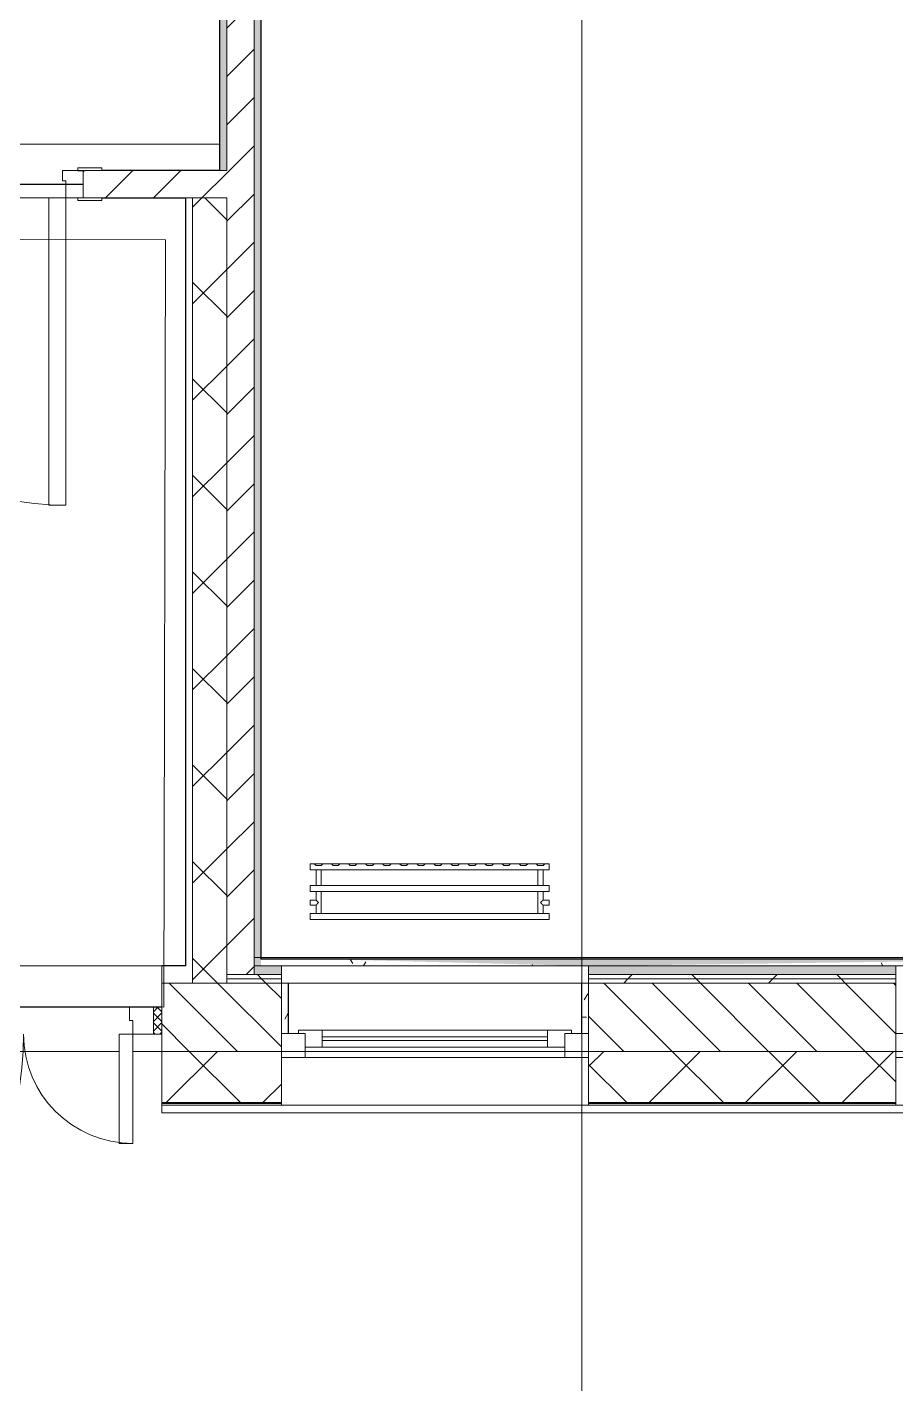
# Model space of a CAD drawing. Header units: millimetres. Extents: x -1113 to 415037, y -3642 to 354837.
# Drawn here: x 109150 to 111695, y -1210 to 2764 of the extents above; entities that cross this region are included whole.
import ezdxf

# ---------------------------------------------------------------- set-up
doc = ezdxf.new("R2010")
doc.units = ezdxf.units.MM
for name, color, linetype, lineweight in [('A-AREA-BNDY', 7, 'Continuous', 5), ('A-DOOR-2', 7, 'Continuous', 5), ('A-DOOR-FRAM-2', 7, 'Continuous', 5), ('A-FLOR', 7, 'Continuous', 9), ('A-GLAZ', 7, 'Continuous', 9), ('A-GLAZ-1', 7, 'Continuous', 5), ('A-WALL', 7, 'Continuous', 5), ('I-WALL', 7, 'Continuous', 5), ('Оси', 7, 'Continuous', 9)]:
    doc.layers.add(name, color=color, linetype=linetype, lineweight=lineweight)
for name, color, linetype, lineweight, true_color in [('A-DOOR-1', 7, 'Continuous', 5, 0xc0c0c0), ('A-DOOR-FRAM-1', 7, 'Continuous', 5, 0xc0c0c0), ('A-WALL-1', 9, 'Continuous', 5, 0x808080), ('A-WALL-FNSH-1', 9, 'Continuous', 5, 0x808080), ('M-EQPM-1', 7, 'Continuous', 9, 0xb2b2b2)]:
    doc.layers.add(name, color=color, linetype=linetype, lineweight=lineweight, true_color=true_color)
pattern_1 = [(45, (64.7, -136.06), (-70.71068, 70.71068), [])]
pattern_2 = [(45, (64.7, -136.06), (-141.42136, 141.42136), []), (135, (64.7, -136.06), (-141.42136, -141.42136), [])]
pattern_3 = [(0, (64.7, -136.06), (243.84, 60.96), [20.117, -162.763, 20.117, -162.763, -975.36]), (0, (64.7, -136.06), (243.84, 60.96), [-365.76, 20.117, -345.643, 20.117, -162.763, -426.72]), (0, (64.7, -136.06), (243.84, 60.96), [-914.4, 20.117, -101.803, 20.117, -284.683]), (120, (156.14, -105.58), (-174.71291, 180.691634), [20.117, -162.763, 20.117, -162.763, -975.36]), (120, (156.14, -105.58), (-174.71291, 180.691634), [-365.76, 20.117, -345.643, 20.117, -162.763, -426.72]), (120, (156.14, -105.58), (-174.71291, 180.691634), [-914.4, 20.117, -101.803, 20.117, -284.683]), (240, (186.62, 16.34), (-69.12709, -241.651634), [20.117, -162.763, 20.117, -162.763, -975.36]), (240, (186.62, 16.34), (-69.12709, -241.651634), [-365.76, 20.117, -345.643, 20.117, -162.763, -426.72]), (240, (186.62, 16.34), (-69.12709, -241.651634), [-914.4, 20.117, -101.803, 20.117, -284.683])]
pattern_4 = [(45, (64.7, -136.06), (-212.132, 212.132), []), (135, (64.7, -136.06), (-212.132, -212.132), [])]

# ---------------------------------------------------------------- blocks, each defined once
blk = doc.blocks.new('110_Дверь_СКБ_2Ст_Наружная - ДН-5_л__ Двухстворчатая 1350 х3800 _h_ в свету с верхним остеклением-21877029-Объем проектирования 1 этажа')
at = {"layer": 'A-DOOR-2'}
h = blk.add_hatch(dxfattribs=at)
h.set_pattern_fill('FP_100', color=256, style=0, pattern_type=2)
h.set_pattern_definition([(135, (1626.41, 164.685), (-14.14214, -14.14214), []), (225, (1626.41, 164.685), (14.14214, -14.14214), [])])
h.paths.add_polyline_path([(719.5, 50), (719.5, -30), (744.5, -30), (744.5, 50)])
at = {"layer": 'A-DOOR-FRAM-2'}
h = blk.add_hatch(dxfattribs=at)
h.set_pattern_fill('FP_101', color=256, style=0, pattern_type=2)
h.set_pattern_definition([(45, (-496.384, 164.685), (-14.1421, 14.1421), []), (135, (-496.384, 164.685), (-14.1421, -14.1421), [])])
h.paths.add_polyline_path([(-680.5, 50), (-705.5, 50), (-705.5, -30), (-680.5, -30), (-680.5, 10)])
at = {"layer": 'A-DOOR-1'}
for p, q in [((659.5, 1010), (619.5, 1010)), ((619.5, 1010), (619.5, 50)), ((659.5, 50), (659.5, 1010)), ((-620.5, 370), (-620.5, 50)), ((-580.5, 370), (-620.5, 370)), ((-580.5, 50), (-580.5, 370)), ((-620.5, 50), (-580.5, 50)), ((619.5, 50), (659.5, 50))]:
    blk.add_line(p, q, dxfattribs=at)
for centre, radius, start, end in [((659.5, 50), 960, 90, 180), ((-620.5, 50), 320, 0, 90)]:
    blk.add_arc(centre, radius, start, end, dxfattribs=at)
at = {"layer": 'A-DOOR-FRAM-1'}
for p, q in [((-680.5, 50), (-705.5, 50)), ((-705.5, 50), (-705.5, -30)), ((-620.5, 50), (-680.5, 50)), ((-680.5, 50), (-680.5, -30)), ((-680.5, -30), (-680.5, 50)), ((-620.5, 10), (-620.5, 50)), ((659.5, 50), (659.5, 10)), ((719.5, 50), (659.5, 50)), ((719.5, -30), (719.5, 50)), ((744.5, 50), (719.5, 50)), ((719.5, 50), (719.5, -30)), ((744.5, -30), (744.5, 50)), ((-610.5, 10), (-620.5, 10)), ((-610.5, -30), (-610.5, 10)), ((659.5, 10), (649.5, 10)), ((649.5, 10), (649.5, -30)), ((-705.5, -30), (-680.5, -30)), ((-680.5, -30), (-610.5, -30)), ((649.5, -30), (719.5, -30)), ((719.5, -30), (744.5, -30))]:
    blk.add_line(p, q, dxfattribs=at)
blk = doc.blocks.new('120_Окно_СКБ_1Ст - 120_Окно_СКБ_1Ст 900х2500_h_ с форточкой-V149-Объем проектирования 1 этажа')
at = {"layer": 'A-GLAZ'}
for p, q in [((-450, -127), (-450, -57)), ((-450, -57), (-380, -57)), ((-380, -57), (-380, -127)), ((380, -127), (380, -57)), ((380, -57), (450, -57)), ((450, -57), (450, -127)), ((380, -87), (-380, -87)), ((-380, -87), (-380, -127)), ((-330, -137), (-330, -87)), ((330, -137), (330, -87)), ((380, -127), (380, -87)), ((-380, -127), (-450, -127)), ((-380, -127), (-400, -127)), ((-400, -127), (-400, -137)), ((-400, -137), (400, -137)), ((400, -137), (-400, -137)), ((450, -127), (380, -127)), ((400, -127), (380, -127)), ((400, -137), (400, -127))]:
    blk.add_line(p, q, dxfattribs=at)
at = {"layer": 'A-GLAZ-1'}
for p, q in [((450, -57), (-450, -57)), ((-330, -107), (330, -107)), ((330, -117), (-330, -117)), ((-430, -127), (-400, -127)), ((400, -127), (430, -127))]:
    blk.add_line(p, q, dxfattribs=at)
blk = doc.blocks.new('120_Окно_СКБ_1Ст - 120_Окно_СКБ_1Ст 900х2500_h_ с форточкой-V71-Объем проектирования 1 этажа')
at = {"layer": 'A-GLAZ'}
for p, q in [((-450, -127), (-450, -57)), ((-450, -57), (-380, -57)), ((-380, -57), (-380, -127)), ((380, -127), (380, -57)), ((380, -57), (450, -57)), ((450, -57), (450, -127)), ((380, -87), (-380, -87)), ((-380, -87), (-380, -127)), ((-330, -137), (-330, -87)), ((330, -137), (330, -87)), ((380, -127), (380, -87)), ((-380, -127), (-450, -127)), ((-380, -127), (-400, -127)), ((-400, -127), (-400, -137)), ((-400, -137), (400, -137)), ((400, -137), (-400, -137)), ((450, -127), (380, -127)), ((400, -127), (380, -127)), ((400, -137), (400, -127))]:
    blk.add_line(p, q, dxfattribs=at)
at = {"layer": 'A-GLAZ-1'}
for p, q in [((450, -57), (-450, -57)), ((-330, -107), (330, -107)), ((330, -117), (-330, -117)), ((-430, -127), (-400, -127)), ((400, -127), (430, -127))]:
    blk.add_line(p, q, dxfattribs=at)
blk = doc.blocks.new('radiator_prado_classic_z_tip_30_po exemplyaru - Classic Z Тип 30-300-V236-Объем проектирования 1 этажа')
at = {"layer": 'M-EQPM-1'}
for p, q in [((0, 228), (0, 210)), ((700, 228), (0, 228)), ((0, 210), (0, 228)), ((0, 228), (12.5, 228)), ((0, 210), (700, 210)), ((17.8, 210), (0, 210)), ((12.5, 228), (37.5, 228)), ((37.5, 228), (12.5, 228)), ((12.5, 228), (37.5, 228)), ((12.5, 228), (17.5, 223)), ((12.5, 228), (17.5, 223)), ((32.5, 223), (17.5, 223)), ((17.5, 223), (32.5, 223)), ((17.5, 210), (17.5, 164)), ((17.5, 210), (17.5, 164)), ((17.8, 210), (17.5, 210)), ((17.5, 210), (17.8, 210)), ((17.8, 210), (17.5, 210)), ((17.5, 210), (32.5, 210)), ((32.2, 210), (17.8, 210)), ((17.8, 210), (32.2, 210)), ((32.2, 210), (17.8, 210)), ((32.5, 210), (32.2, 210)), ((32.2, 210), (32.5, 210)), ((32.5, 210), (32.2, 210)), ((667.8, 210), (32.2, 210)), ((32.5, 223), (37.5, 228)), ((37.5, 228), (32.5, 223)), ((32.5, 164), (32.5, 210)), ((32.5, 164), (32.5, 210)), ((37.5, 228), (62.5, 228)), ((62.5, 228), (87.5, 228)), ((87.5, 228), (62.5, 228)), ((62.5, 228), (87.5, 228)), ((62.5, 228), (67.5, 223)), ((62.5, 228), (67.5, 223)), ((82.5, 223), (67.5, 223)), ((67.5, 223), (82.5, 223)), ((82.5, 223), (87.5, 228)), ((87.5, 228), (82.5, 223)), ((87.5, 228), (112.5, 228)), ((112.5, 228), (137.1, 228)), ((137.5, 228), (112.5, 228)), ((112.5, 228), (137.5, 228)), ((112.5, 228), (117.5, 223)), ((112.5, 228), (117.5, 223)), ((132.5, 223), (117.5, 223)), ((117.5, 223), (132.5, 223)), ((132.5, 223), (137.5, 228)), ((137.5, 228), (132.5, 223)), ((137.5, 228), (162.5, 228)), ((162.5, 228), (187.5, 228)), ((187.5, 228), (162.5, 228)), ((162.5, 228), (187.5, 228)), ((162.5, 228), (167.5, 223)), ((162.5, 228), (167.5, 223)), ((182.5, 223), (167.5, 223)), ((167.5, 223), (182.5, 223)), ((182.5, 223), (187.5, 228)), ((187.5, 228), (182.5, 223)), ((187.5, 228), (212.5, 228)), ((212.5, 228), (237.5, 228)), ((237.5, 228), (212.5, 228)), ((212.5, 228), (237.5, 228)), ((212.5, 228), (217.5, 223)), ((212.5, 228), (217.5, 223)), ((232.5, 223), (217.5, 223)), ((217.5, 223), (232.5, 223)), ((232.5, 223), (237.5, 228)), ((237.5, 228), (232.5, 223)), ((237.5, 228), (262.5, 228)), ((262.5, 228), (287.5, 228)), ((287.5, 228), (262.5, 228)), ((262.5, 228), (287.5, 228)), ((262.5, 228), (267.5, 223)), ((262.5, 228), (267.5, 223)), ((282.5, 223), (267.5, 223)), ((267.5, 223), (282.5, 223)), ((282.5, 223), (287.5, 228)), ((287.5, 228), (282.5, 223)), ((287.5, 228), (312.5, 228)), ((312.5, 228), (337.5, 228)), ((337.5, 228), (312.5, 228)), ((312.5, 228), (337.5, 228)), ((312.5, 228), (317.5, 223)), ((312.5, 228), (317.5, 223)), ((332.5, 223), (317.5, 223)), ((317.5, 223), (332.5, 223)), ((332.5, 223), (337.5, 228)), ((337.5, 228), (332.5, 223)), ((337.5, 228), (362.5, 228)), ((362.5, 228), (387.5, 228)), ((387.5, 228), (362.5, 228)), ((362.5, 228), (387.5, 228)), ((362.5, 228), (367.5, 223)), ((362.5, 228), (367.5, 223)), ((382.5, 223), (367.5, 223)), ((367.5, 223), (382.5, 223)), ((382.5, 223), (387.5, 228)), ((387.5, 228), (382.5, 223)), ((387.5, 228), (412.5, 228)), ((412.5, 228), (437.5, 228)), ((437.5, 228), (412.5, 228)), ((412.5, 228), (437.5, 228)), ((412.5, 228), (417.5, 223)), ((412.5, 228), (417.5, 223)), ((432.5, 223), (417.5, 223)), ((417.5, 223), (432.5, 223)), ((432.5, 223), (437.5, 228)), ((437.5, 228), (432.5, 223)), ((437.5, 228), (462.5, 228)), ((462.5, 228), (487.5, 228)), ((487.5, 228), (462.5, 228)), ((462.5, 228), (487.5, 228)), ((462.5, 228), (467.5, 223)), ((462.5, 228), (467.5, 223)), ((482.5, 223), (467.5, 223)), ((467.5, 223), (482.5, 223)), ((482.5, 223), (487.5, 228)), ((487.5, 228), (482.5, 223)), ((487.5, 228), (512.5, 228)), ((512.5, 228), (537.5, 228)), ((537.5, 228), (512.5, 228)), ((512.5, 228), (537.5, 228)), ((512.5, 228), (517.5, 223)), ((512.5, 228), (517.5, 223)), ((532.5, 223), (517.5, 223)), ((517.5, 223), (532.5, 223)), ((532.5, 223), (537.5, 228)), ((537.5, 228), (532.5, 223)), ((537.5, 228), (562.5, 228)), ((562.5, 228), (587.5, 228)), ((587.5, 228), (562.5, 228)), ((562.5, 228), (587.5, 228)), ((562.5, 228), (567.5, 223)), ((562.5, 228), (567.5, 223)), ((582.5, 223), (567.5, 223)), ((567.5, 223), (582.5, 223)), ((582.5, 223), (587.5, 228)), ((587.5, 228), (582.5, 223)), ((587.5, 228), (612.5, 228)), ((612.5, 228), (637.5, 228)), ((637.5, 228), (612.5, 228)), ((612.5, 228), (637.5, 228)), ((612.5, 228), (617.5, 223)), ((612.5, 228), (617.5, 223)), ((632.5, 223), (617.5, 223)), ((617.5, 223), (632.5, 223)), ((632.5, 223), (637.5, 228)), ((637.5, 228), (632.5, 223)), ((637.5, 228), (662.5, 228)), ((662.5, 228), (687.5, 228)), ((687.5, 228), (662.5, 228)), ((662.5, 228), (687.5, 228)), ((662.5, 228), (667.5, 223)), ((662.5, 228), (667.5, 223)), ((682.5, 223), (667.5, 223)), ((667.5, 223), (682.5, 223)), ((667.5, 210), (667.5, 164)), ((667.5, 210), (667.5, 164)), ((667.8, 210), (667.5, 210)), ((667.5, 210), (682.5, 210)), ((667.8, 210), (667.5, 210)), ((667.5, 210), (667.8, 210)), ((682.2, 210), (667.8, 210)), ((671.2, 210), (667.8, 210)), ((667.8, 210), (682.2, 210)), ((682.2, 210), (671.2, 210)), ((682.5, 210), (682.2, 210)), ((682.5, 210), (682.2, 210)), ((682.2, 210), (682.5, 210)), ((700, 210), (682.2, 210)), ((682.5, 223), (687.5, 228)), ((687.5, 228), (682.5, 223)), ((682.5, 164), (682.5, 210)), ((682.5, 164), (682.5, 210)), ((687.5, 228), (700, 228)), ((700, 210), (700, 228)), ((700, 228), (700, 210)), ((700, 164), (0, 164)), ((0, 164), (0, 146)), ((0, 146), (0, 164)), ((0, 164), (17.8, 164)), ((17.8, 164), (17.5, 164)), ((17.5, 164), (17.8, 164)), ((17.8, 164), (17.5, 164)), ((17.5, 164), (32.5, 164)), ((32.2, 164), (17.8, 164)), ((17.8, 164), (32.2, 164)), ((32.2, 164), (17.8, 164)), ((32.5, 164), (32.2, 164)), ((32.2, 164), (32.5, 164)), ((32.5, 164), (32.2, 164)), ((32.2, 164), (667.8, 164)), ((667.8, 164), (667.5, 164)), ((667.5, 164), (682.5, 164)), ((667.8, 164), (667.5, 164)), ((667.5, 164), (667.8, 164)), ((682.2, 164), (667.8, 164)), ((682.2, 164), (667.8, 164)), ((667.8, 164), (682.2, 164)), ((682.5, 164), (682.2, 164)), ((682.5, 164), (682.2, 164)), ((682.2, 164), (682.5, 164)), ((682.2, 164), (700, 164)), ((700, 146), (700, 164)), ((700, 164), (700, 146)), ((0, 146), (700, 146)), ((18.5, 146), (0, 146)), ((17.5, 121.5), (0, 121.5)), ((17.5, 121.5), (0, 121.5)), ((0, 121.5), (0, 120.5)), ((0, 106.5), (0, 121.5)), ((0, 120.5), (0, 107.5)), ((0, 120.5), (0, 119.3)), ((0, 114), (0, 120.5)), ((0, 120.5), (0, 120.5)), ((0, 119.3), (0, 117.8)), ((17.5, 146), (17.5, 121.5)), ((17.5, 146), (17.5, 121.5)), ((17.5, 146), (18.5, 146)), ((18.5, 146), (17.5, 146)), ((17.5, 146), (18.5, 146)), ((32.5, 146), (17.5, 146)), ((18.5, 146), (23.1, 146)), ((32.2, 146), (18.5, 146)), ((18.5, 146), (32.2, 146)), ((23.1, 146), (26.9, 146)), ((26.9, 146), (31.5, 146)), ((31.5, 146), (32.2, 146)), ((32.2, 146), (32.5, 146)), ((32.5, 146), (32.2, 146)), ((32.2, 146), (32.5, 146)), ((667.8, 146), (32.2, 146)), ((32.5, 82), (32.5, 146)), ((32.5, 82), (32.5, 146)), ((667.5, 146), (667.5, 82)), ((667.5, 146), (667.5, 82)), ((667.5, 146), (667.8, 146)), ((682.5, 146), (667.5, 146)), ((667.5, 146), (667.8, 146)), ((667.8, 146), (667.5, 146)), ((667.8, 146), (681.5, 146)), ((667.8, 146), (681.5, 146)), ((681.5, 146), (667.8, 146)), ((681.5, 146), (682.5, 146)), ((681.5, 146), (682.5, 146)), ((682.5, 146), (681.5, 146)), ((700, 146), (681.5, 146)), ((682.5, 121.5), (682.5, 146)), ((682.5, 121.5), (682.5, 146)), ((700, 121.5), (682.5, 121.5)), ((700, 121.5), (682.5, 121.5)), ((700, 121.5), (700, 106.5)), ((700, 120.5), (700, 121.5)), ((700, 121.5), (700, 120.5)), ((700, 120.5), (700, 121.5)), ((700, 107.5), (700, 120.5)), ((700, 120.5), (700, 107.5)), ((700, 107.5), (700, 120.5)), ((0, 117.8), (0, 114)), ((0, 114), (0, 110.3)), ((0, 107.5), (0, 114)), ((0, 110.3), (0, 108.7)), ((0, 108.7), (0, 107.5)), ((0, 107.5), (0, 106.5)), ((0, 107.5), (0, 107.5)), ((0, 106.5), (17.5, 106.5)), ((0, 106.5), (17.5, 106.5)), ((700, 82), (0, 82)), ((0, 82), (0, 64)), ((0, 64), (0, 82)), ((0, 82), (18.5, 82)), ((17.5, 106.5), (17.5, 82)), ((17.5, 106.5), (17.5, 82)), ((18.5, 82), (17.5, 82)), ((17.5, 82), (18.5, 82)), ((18.5, 82), (17.5, 82)), ((17.5, 82), (32.5, 82)), ((30.3, 82), (18.5, 82)), ((18.5, 82), (32.2, 82)), ((32.2, 82), (18.5, 82)), ((32.2, 82), (30.3, 82)), ((32.5, 82), (32.2, 82)), ((32.2, 82), (32.5, 82)), ((32.5, 82), (32.2, 82)), ((32.2, 82), (667.8, 82)), ((667.8, 82), (667.5, 82)), ((667.5, 82), (682.5, 82)), ((667.8, 82), (667.5, 82)), ((667.5, 82), (667.8, 82)), ((681.5, 82), (667.8, 82)), ((681.5, 82), (667.8, 82)), ((667.8, 82), (681.5, 82)), ((682.5, 82), (681.5, 82)), ((682.5, 82), (681.5, 82)), ((681.5, 82), (682.5, 82)), ((681.5, 82), (700, 82)), ((682.5, 82), (682.5, 106.5)), ((682.5, 106.5), (700, 106.5)), ((682.5, 82), (682.5, 106.5)), ((682.5, 106.5), (700, 106.5)), ((700, 106.5), (700, 107.5)), ((700, 107.5), (700, 106.5)), ((700, 106.5), (700, 107.5)), ((700, 64), (700, 82)), ((700, 82), (700, 64)), ((700, 64), (0, 64)), ((0, 64), (700, 64))]:
    blk.add_line(p, q, dxfattribs=at)
for points, knots in [([(18.5, 120.5), (18.4, 120.6), (18.3, 120.7), (18.1, 120.9), (17.9, 121.1), (17.8, 121.2), (17.7, 121.3), (17.5, 121.5), (17.5, 121.5), (17.5, 121.5)], [0.7142857, 0.7142857, 0.7142857, 0.7142857, 0.75, 0.7857143, 0.8214286, 0.8571429, 0.8928571, 0.9285714, 1, 1, 1, 1]), ([(17.5, 121.5), (17.5, 121.5), (17.5, 121.5), (17.7, 121.3), (17.8, 121.2), (17.9, 121.1), (18.1, 120.9), (18.3, 120.7), (18.4, 120.6), (18.5, 120.5)], [0, 0, 0, 0, 0.0714286, 0.1071429, 0.1428571, 0.1785714, 0.2142857, 0.25, 0.2857143, 0.2857143, 0.2857143, 0.2857143]), ([(17.5, 121.5), (17.5, 121.5), (17.5, 121.5), (17.7, 121.3), (17.8, 121.2), (17.9, 121.1), (18.1, 120.9), (18.3, 120.7), (18.4, 120.6), (18.5, 120.5)], [0, 0, 0, 0, 0.0714286, 0.1071429, 0.1428571, 0.1785714, 0.2142857, 0.25, 0.2857143, 0.2857143, 0.2857143, 0.2857143]), ([(25, 114), (24.5, 114.5), (23.6, 115.4), (22.4, 116.6), (21.6, 117.4), (21.1, 117.9), (20.8, 118.2), (20.5, 118.5), (20.2, 118.8), (19.8, 119.1), (19.6, 119.4), (19.3, 119.7), (19, 120), (18.7, 120.3), (18.5, 120.5), (18.3, 120.7), (18.1, 120.9), (17.9, 121.1), (17.8, 121.2), (17.7, 121.3), (17.5, 121.5), (17.5, 121.5), (17.5, 121.5)], [0, 0, 0, 0, 0.142857, 0.285714, 0.357143, 0.392857, 0.428571, 0.464286, 0.5, 0.535714, 0.571429, 0.607143, 0.642857, 0.678571, 0.714286, 0.75, 0.785714, 0.821429, 0.857143, 0.892857, 0.928571, 1, 1, 1, 1]), ([(22.1, 116.9), (21.9, 117.1), (21.6, 117.4), (21.1, 117.9), (20.8, 118.2), (20.5, 118.5), (20.2, 118.8), (19.9, 119.2), (19.7, 119.3), (19.6, 119.4)], [0.2857143, 0.2857143, 0.2857143, 0.2857143, 0.3571429, 0.3928571, 0.4285714, 0.4642857, 0.5, 0.5357143, 0.5714286, 0.5714286, 0.5714286, 0.5714286]), ([(19.6, 119.4), (19.7, 119.3), (19.9, 119.2), (20.3, 118.7), (20.7, 118.3), (21.1, 117.9), (21.6, 117.4), (21.9, 117.1), (22.1, 116.9)], [0.4285714, 0.4285714, 0.4285714, 0.4285714, 0.4642857, 0.5, 0.5714286, 0.6071429, 0.6428571, 0.7142857, 0.7142857, 0.7142857, 0.7142857]), ([(19.6, 119.4), (19.7, 119.3), (19.8, 119.1), (20.3, 118.7), (20.7, 118.3), (21.1, 117.9), (21.6, 117.4), (21.9, 117.1), (22.1, 116.9)], [0.4285714, 0.4285714, 0.4285714, 0.4285714, 0.4642857, 0.5, 0.5714286, 0.6071429, 0.6428571, 0.7142857, 0.7142857, 0.7142857, 0.7142857]), ([(675, 114), (675.5, 114.5), (676.4, 115.4), (677.6, 116.6), (678.4, 117.4), (678.9, 117.9), (679.2, 118.2), (679.5, 118.5), (679.8, 118.8), (680.1, 119.2), (680.4, 119.4), (680.7, 119.7), (681, 120), (681.3, 120.3), (681.5, 120.5), (681.7, 120.7), (681.9, 120.9), (682.1, 121.1), (682.2, 121.2), (682.3, 121.3), (682.5, 121.5), (682.5, 121.5), (682.5, 121.5)], [0, 0, 0, 0, 0.142857, 0.285714, 0.357143, 0.392857, 0.428571, 0.464286, 0.5, 0.535714, 0.571429, 0.607143, 0.642857, 0.678571, 0.714286, 0.75, 0.785714, 0.821429, 0.857143, 0.892857, 0.928571, 1, 1, 1, 1]), ([(680.4, 119.4), (680.3, 119.3), (680.1, 119.2), (679.7, 118.7), (679.3, 118.3), (678.9, 117.9), (678.4, 117.4), (678.1, 117.1), (677.9, 116.9)], [0.4285714, 0.4285714, 0.4285714, 0.4285714, 0.4642857, 0.5, 0.5714286, 0.6071429, 0.6428571, 0.7142857, 0.7142857, 0.7142857, 0.7142857]), ([(680.4, 119.4), (680.3, 119.3), (680.1, 119.2), (679.7, 118.7), (679.3, 118.3), (678.9, 117.9), (678.4, 117.4), (678.1, 117.1), (677.9, 116.9)], [0.4285714, 0.4285714, 0.4285714, 0.4285714, 0.4642857, 0.5, 0.5714286, 0.6071429, 0.6428571, 0.7142857, 0.7142857, 0.7142857, 0.7142857]), ([(677.9, 116.9), (678.1, 117.1), (678.4, 117.4), (678.9, 117.9), (679.2, 118.2), (679.5, 118.5), (679.8, 118.8), (680.1, 119.2), (680.3, 119.3), (680.4, 119.4)], [0.2857143, 0.2857143, 0.2857143, 0.2857143, 0.3571429, 0.3928571, 0.4285714, 0.4642857, 0.5, 0.5357143, 0.5714286, 0.5714286, 0.5714286, 0.5714286]), ([(682.5, 121.5), (682.5, 121.5), (682.5, 121.5), (682.3, 121.3), (682.2, 121.2), (682.1, 121.1), (681.9, 120.9), (681.7, 120.7), (681.6, 120.6), (681.5, 120.5)], [0, 0, 0, 0, 0.0714286, 0.1071429, 0.1428571, 0.1785714, 0.2142857, 0.25, 0.2857143, 0.2857143, 0.2857143, 0.2857143]), ([(682.5, 121.5), (682.5, 121.5), (682.5, 121.5), (682.3, 121.3), (682.2, 121.2), (682.1, 121.1), (681.9, 120.9), (681.7, 120.7), (681.6, 120.6), (681.5, 120.5)], [0, 0, 0, 0, 0.0714286, 0.1071429, 0.1428571, 0.1785714, 0.2142857, 0.25, 0.2857143, 0.2857143, 0.2857143, 0.2857143]), ([(681.5, 120.5), (681.6, 120.6), (681.7, 120.7), (681.9, 120.9), (682.1, 121.1), (682.2, 121.2), (682.3, 121.3), (682.5, 121.5), (682.5, 121.5), (682.5, 121.5)], [0.7142857, 0.7142857, 0.7142857, 0.7142857, 0.75, 0.7857143, 0.8214286, 0.8571429, 0.8928571, 0.9285714, 1, 1, 1, 1]), ([(17.5, 106.5), (17.5, 106.5), (17.5, 106.5), (17.7, 106.7), (17.8, 106.8), (17.9, 106.9), (18.1, 107.1), (18.3, 107.3), (18.5, 107.5), (18.7, 107.7), (19, 108), (19.3, 108.3), (19.6, 108.6), (19.8, 108.9), (20.3, 109.3), (20.7, 109.7), (21.1, 110.1), (21.6, 110.6), (22.4, 111.4), (23.6, 112.6), (24.5, 113.5), (25, 114)], [0, 0, 0, 0, 0.071429, 0.107143, 0.142857, 0.178571, 0.214286, 0.25, 0.285714, 0.321429, 0.357143, 0.392857, 0.428571, 0.464286, 0.5, 0.571429, 0.607143, 0.642857, 0.714286, 0.857143, 1, 1, 1, 1]), ([(17.5, 106.5), (17.5, 106.5), (17.5, 106.5), (17.7, 106.7), (17.8, 106.8), (17.9, 106.9), (18.1, 107.1), (18.3, 107.3), (18.4, 107.4), (18.5, 107.5)], [0, 0, 0, 0, 0.0714286, 0.1071429, 0.1428571, 0.1785714, 0.2142857, 0.25, 0.2857143, 0.2857143, 0.2857143, 0.2857143]), ([(18.5, 107.5), (18.4, 107.4), (18.3, 107.3), (18.1, 107.1), (17.9, 106.9), (17.8, 106.8), (17.7, 106.7), (17.5, 106.5), (17.5, 106.5), (17.5, 106.5)], [0.7142857, 0.7142857, 0.7142857, 0.7142857, 0.75, 0.7857143, 0.8214286, 0.8571429, 0.8928571, 0.9285714, 1, 1, 1, 1]), ([(18.5, 107.5), (18.4, 107.4), (18.3, 107.3), (18.1, 107.1), (17.9, 106.9), (17.8, 106.8), (17.7, 106.7), (17.5, 106.5), (17.5, 106.5), (17.5, 106.5)], [0.7142857, 0.7142857, 0.7142857, 0.7142857, 0.75, 0.7857143, 0.8214286, 0.8571429, 0.8928571, 0.9285714, 1, 1, 1, 1]), ([(19.6, 108.6), (19.7, 108.7), (19.9, 108.8), (20.3, 109.3), (20.7, 109.7), (21.1, 110.1), (21.6, 110.6), (21.9, 110.9), (22.1, 111.1)], [0.4285714, 0.4285714, 0.4285714, 0.4285714, 0.4642857, 0.5, 0.5714286, 0.6071429, 0.6428571, 0.7142857, 0.7142857, 0.7142857, 0.7142857]), ([(22.1, 111.1), (21.9, 110.9), (21.6, 110.6), (21.1, 110.1), (20.8, 109.8), (20.5, 109.5), (20.2, 109.2), (19.9, 108.8), (19.7, 108.7), (19.6, 108.6)], [0.2857143, 0.2857143, 0.2857143, 0.2857143, 0.3571429, 0.3928571, 0.4285714, 0.4642857, 0.5, 0.5357143, 0.5714286, 0.5714286, 0.5714286, 0.5714286]), ([(22.1, 111.1), (21.9, 110.9), (21.6, 110.6), (21.1, 110.1), (20.8, 109.8), (20.5, 109.5), (20.2, 109.2), (19.8, 108.9), (19.7, 108.7), (19.6, 108.6)], [0.2857143, 0.2857143, 0.2857143, 0.2857143, 0.3571429, 0.3928571, 0.4285714, 0.4642857, 0.5, 0.5357143, 0.5714286, 0.5714286, 0.5714286, 0.5714286]), ([(682.5, 106.5), (682.5, 106.5), (682.5, 106.5), (682.3, 106.7), (682.2, 106.8), (682.1, 106.9), (681.9, 107.1), (681.7, 107.3), (681.5, 107.5), (681.3, 107.7), (681, 108), (680.7, 108.3), (680.4, 108.6), (680.1, 108.8), (679.7, 109.3), (679.3, 109.7), (678.9, 110.1), (678.4, 110.6), (677.6, 111.4), (676.4, 112.6), (675.5, 113.5), (675, 114)], [0, 0, 0, 0, 0.071429, 0.107143, 0.142857, 0.178571, 0.214286, 0.25, 0.285714, 0.321429, 0.357143, 0.392857, 0.428571, 0.464286, 0.5, 0.571429, 0.607143, 0.642857, 0.714286, 0.857143, 1, 1, 1, 1]), ([(677.9, 111.1), (678.1, 110.9), (678.4, 110.6), (678.9, 110.1), (679.2, 109.8), (679.5, 109.5), (679.8, 109.2), (680.1, 108.8), (680.3, 108.7), (680.4, 108.6)], [0.2857143, 0.2857143, 0.2857143, 0.2857143, 0.3571429, 0.3928571, 0.4285714, 0.4642857, 0.5, 0.5357143, 0.5714286, 0.5714286, 0.5714286, 0.5714286]), ([(677.9, 111.1), (678.1, 110.9), (678.4, 110.6), (678.9, 110.1), (679.1, 109.9), (679.2, 109.8)], [0.2857143, 0.2857143, 0.2857143, 0.2857143, 0.3571429, 0.3928571, 0.4285714, 0.4285714, 0.4285714, 0.4285714]), ([(680.4, 108.6), (680.3, 108.7), (680.1, 108.8), (679.7, 109.3), (679.3, 109.7), (678.9, 110.1), (678.4, 110.6), (678.1, 110.9), (677.9, 111.1)], [0.4285714, 0.4285714, 0.4285714, 0.4285714, 0.4642857, 0.5, 0.5714286, 0.6071429, 0.6428571, 0.7142857, 0.7142857, 0.7142857, 0.7142857]), ([(681.5, 107.5), (681.6, 107.4), (681.7, 107.3), (681.9, 107.1), (682.1, 106.9), (682.2, 106.8), (682.3, 106.7), (682.5, 106.5), (682.5, 106.5), (682.5, 106.5)], [0.7142857, 0.7142857, 0.7142857, 0.7142857, 0.75, 0.7857143, 0.8214286, 0.8571429, 0.8928571, 0.9285714, 1, 1, 1, 1]), ([(681.5, 107.5), (681.6, 107.4), (681.7, 107.3), (681.9, 107.1), (682.1, 106.9), (682.2, 106.8), (682.3, 106.7), (682.5, 106.5), (682.5, 106.5), (682.5, 106.5)], [0.7142857, 0.7142857, 0.7142857, 0.7142857, 0.75, 0.7857143, 0.8214286, 0.8571429, 0.8928571, 0.9285714, 1, 1, 1, 1]), ([(682.5, 106.5), (682.5, 106.5), (682.5, 106.5), (682.3, 106.7), (682.2, 106.8), (682.1, 106.9), (681.9, 107.1), (681.7, 107.3), (681.6, 107.4), (681.5, 107.5)], [0, 0, 0, 0, 0.0714286, 0.1071429, 0.1428571, 0.1785714, 0.2142857, 0.25, 0.2857143, 0.2857143, 0.2857143, 0.2857143])]:
    blk.add_open_spline(points, degree=3, knots=knots, dxfattribs=at)
for points in [[(19.6, 119.4), (19.5, 119.5), (19.3, 119.7), (19, 120), (18.7, 120.3), (18.6, 120.4), (18.5, 120.5)], [(18.5, 120.5), (18.6, 120.4), (18.7, 120.3), (19, 120), (19.3, 119.7), (19.5, 119.5), (19.6, 119.4)], [(18.5, 120.5), (18.6, 120.4), (18.7, 120.3), (19, 120), (19.3, 119.7), (19.5, 119.5), (19.6, 119.4)], [(681.5, 120.5), (681.4, 120.4), (681.3, 120.3), (681, 120), (680.7, 119.7), (680.5, 119.5), (680.4, 119.4)], [(681.5, 120.5), (681.4, 120.4), (681.3, 120.3), (681, 120), (680.7, 119.7), (680.5, 119.5), (680.4, 119.4)], [(680.4, 119.4), (680.5, 119.5), (680.7, 119.7), (681, 120), (681.3, 120.3), (681.4, 120.4), (681.5, 120.5)], [(18.5, 107.5), (18.6, 107.6), (18.7, 107.7), (19, 108), (19.3, 108.3), (19.5, 108.5), (19.6, 108.6)], [(19.6, 108.6), (19.5, 108.5), (19.3, 108.3), (19, 108), (18.7, 107.7), (18.6, 107.6), (18.5, 107.5)], [(19.6, 108.6), (19.5, 108.5), (19.3, 108.3), (19, 108), (18.7, 107.7), (18.6, 107.6), (18.5, 107.5)], [(25, 114), (24.5, 114.5), (23.6, 115.4), (22.6, 116.4), (22.1, 116.9)], [(22.1, 116.9), (22.6, 116.4), (23.6, 115.4), (24.5, 114.5), (25, 114)], [(22.1, 116.9), (22.6, 116.4), (23.6, 115.4), (24.5, 114.5), (25, 114)], [(22.1, 111.1), (22.6, 111.6), (23.6, 112.6), (24.5, 113.5), (25, 114)], [(25, 114), (24.5, 113.5), (23.6, 112.6), (22.6, 111.6), (22.1, 111.1)], [(25, 114), (24.5, 113.5), (23.6, 112.6), (22.6, 111.6), (22.1, 111.1)], [(677.9, 116.9), (677.4, 116.4), (676.4, 115.4), (675.5, 114.5), (675, 114)], [(677.9, 116.9), (677.4, 116.4), (676.4, 115.4), (675.5, 114.5), (675, 114)], [(675, 114), (675.5, 114.5), (676.4, 115.4), (677.4, 116.4), (677.9, 116.9)], [(675, 114), (675.5, 113.5), (676.4, 112.6), (677.4, 111.6), (677.9, 111.1)], [(675, 114), (675.5, 113.5), (676.4, 112.6), (677.4, 111.6), (677.9, 111.1)], [(677.9, 111.1), (677.4, 111.6), (676.4, 112.6), (675.5, 113.5), (675, 114)], [(679.2, 109.8), (679.3, 109.7), (679.5, 109.5), (679.8, 109.2), (680.1, 108.8), (680.3, 108.7), (680.4, 108.6)], [(680.4, 108.6), (680.5, 108.5), (680.7, 108.3), (681, 108), (681.3, 107.7), (681.4, 107.6), (681.5, 107.5)], [(680.4, 108.6), (680.5, 108.5), (680.7, 108.3), (681, 108), (681.3, 107.7), (681.4, 107.6), (681.5, 107.5)], [(681.5, 107.5), (681.4, 107.6), (681.3, 107.7), (681, 108), (680.7, 108.3), (680.5, 108.5), (680.4, 108.6)]]:
    blk.add_open_spline(points, degree=3, dxfattribs=at)
blk = doc.blocks.new('110_Дверь_СКБ_2Ст - Д-2а_п_ Из коридора на лестницу-32239107-Объем проектирования 1 этажа')
at = {"layer": 'A-DOOR-1'}
for p, q in [((-637.5, 940), (-637.5, 40)), ((-587.5, 940), (-637.5, 940)), ((-587.5, 40), (-587.5, 940)), ((662.5, 440), (612.5, 440)), ((612.5, 440), (612.5, 40)), ((662.5, 40), (662.5, 440)), ((-637.5, 40), (-587.5, 40)), ((612.5, 40), (662.5, 40))]:
    blk.add_line(p, q, dxfattribs=at)
for centre, radius, start, end in [((-637.5, 40), 900, 0, 90), ((662.5, 40), 400, 90, 180)]:
    blk.add_arc(centre, radius, start, end, dxfattribs=at)
at = {"layer": 'A-DOOR-FRAM-1'}
for p, q in [((-672.5, 48), (-742.5, 48)), ((-742.5, 48), (-742.5, 40)), ((-742.5, 40), (-672.5, 40)), ((-637.5, 40), (-687.5, 40)), ((-687.5, 40), (-687.5, -40)), ((-672.5, 40), (-672.5, 48)), ((-637.5, -10), (-637.5, 40)), ((662.5, 40), (662.5, -10)), ((712.5, 40), (662.5, 40)), ((767.5, 48), (697.5, 48)), ((697.5, 48), (697.5, 40)), ((697.5, 40), (767.5, 40)), ((712.5, -40), (712.5, 40)), ((767.5, 40), (767.5, 48)), ((-672.5, -39), (-687.5, -39)), ((-687.5, -39), (-687.5, -40)), ((-672.5, -40), (-672.5, -39)), ((-627.5, -10), (-637.5, -10)), ((-627.5, -40), (-627.5, -10)), ((662.5, -10), (652.5, -10)), ((652.5, -10), (652.5, -40)), ((712.5, -39), (697.5, -39)), ((697.5, -39), (697.5, -40)), ((712.5, -40), (712.5, -39)), ((-672.5, -40), (-742.5, -40)), ((-742.5, -40), (-742.5, -48)), ((-742.5, -48), (-672.5, -48)), ((-687.5, -40), (-627.5, -40)), ((-687.5, -40), (-672.5, -40)), ((-672.5, -48), (-672.5, -40)), ((652.5, -40), (712.5, -40)), ((697.5, -40), (712.5, -40)), ((767.5, -40), (697.5, -40)), ((697.5, -40), (697.5, -48)), ((697.5, -48), (767.5, -48)), ((767.5, -48), (767.5, -40))]:
    blk.add_line(p, q, dxfattribs=at)

msp = doc.modelspace()

# ---------------------------------------------------------------- hatches: boundary and pattern name
at = {"layer": 'A-WALL'}
h = msp.add_hatch(dxfattribs=at)
h.set_pattern_fill('FP_2', color=256, style=0, pattern_type=2)
h.set_pattern_definition([(135, (64.7, -136.06), (-70.71068, -70.71068), [])])
h.paths.add_polyline_path([(110794.7, -236.1), (111694.7, -236.1), (111694.7, -36.1), (110794.7, -36.1), (110794.7, -191.1)])
h.paths.add_polyline_path([(119394.7, -236.1), (119394.7, -36.1), (118894.7, -36.1), (118894.7, -236.1)])
h.paths.add_polyline_path([(117094.7, -236.1), (117094.7, -36.1), (116044.7, -36.1), (116044.7, -236.1)])
h.paths.add_polyline_path([(113494.7, -236.1), (113744.7, -236.1), (113744.7, -36.1), (113494.7, -36.1), (113494.7, -143.3)])
h.paths.add_polyline_path([(91994.7, -236.1), (92794.7, -236.1), (92794.7, -36.1), (91994.7, -36.1), (91994.7, -204.5)])
h.paths.add_polyline_path([(94594.7, -236.1), (94844.7, -236.1), (94844.7, -36.1), (94594.7, -36.1), (94594.7, -143.3)])
h.paths.add_polyline_path([(97169.7, -236.1), (98169.7, -236.1), (98169.7, -36.1), (97169.7, -36.1), (97169.7, -143.3)])
h.paths.add_polyline_path([(123794.7, -236.1), (123794.7, -36.1), (123594.7, -36.1), (123594.7, -236.1)])
h.paths.add_polyline_path([(109719.7, -236.1), (109894.7, -236.1), (109894.7, -36.1), (109544.7, -36.1), (109544.7, -236.1), (109634.7, -236.1)])
h.paths.add_polyline_path([(121194.7, -236.1), (121294.7, -236.1), (121294.7, -36.1), (121194.7, -36.1), (121194.7, -147)])
h.paths.add_polyline_path([(100894.7, -236.1), (101794.7, -236.1), (101794.7, -36.1), (100894.7, -36.1), (100894.7, -143.3)])
h.paths.add_polyline_path([(102694.7, -236.1), (102944.7, -236.1), (102944.7, -36.1), (102694.7, -36.1), (102694.7, -143.3)])
h.paths.add_polyline_path([(105244.7, -236.1), (106294.7, -236.1), (106294.7, -36.1), (105244.7, -36.1), (105244.7, -163.9)])
h = msp.add_hatch(dxfattribs=at)
h.set_pattern_fill('FP_24', color=256, style=0, pattern_type=2)
h.set_pattern_definition(pattern_2)
h.paths.add_polyline_path([(89274.7, -386.1), (91094.7, -386.1), (91094.7, -236.1), (89274.7, -236.1)])
h.paths.add_polyline_path([(123594.7, -386.1), (125144.7, -386.1), (125144.7, -236.1), (123594.7, -236.1), (123594.7, -254.1)])
h.paths.add_polyline_path([(121194.7, -386.1), (121294.7, -386.1), (121294.7, -236.1), (120294.7, -236.1), (120294.7, -386.1)])
h.paths.add_polyline_path([(116044.7, -386.1), (117094.7, -386.1), (117094.7, -236.1), (116044.7, -236.1)])
h.paths.add_polyline_path([(117994.7, -386.1), (119394.7, -386.1), (119394.7, -236.1), (117994.7, -236.1)])
h.paths.add_polyline_path([(113744.7, -386.1), (113744.7, -236.1), (112594.7, -236.1), (112594.7, -386.1), (113494.7, -386.1)])
h.paths.add_polyline_path([(109544.7, -386.1), (109894.7, -386.1), (109894.7, -236.1), (109544.7, -236.1)])
h.paths.add_polyline_path([(110794.7, -386.1), (111694.7, -386.1), (111694.7, -236.1), (110794.7, -236.1)])
h.paths.add_polyline_path([(107194.7, -386.1), (108094.7, -386.1), (108094.7, -236.1), (107194.7, -236.1)])
h.paths.add_polyline_path([(105244.7, -386.1), (106294.7, -386.1), (106294.7, -236.1), (105244.7, -236.1)])
h.paths.add_polyline_path([(100894.7, -386.1), (102944.7, -386.1), (102944.7, -236.1), (100894.7, -236.1), (100894.7, -346.6)])
h.paths.add_polyline_path([(99094.7, -386.1), (99994.7, -386.1), (99994.7, -236.1), (99094.7, -236.1), (99094.7, -329.3)])
h.paths.add_polyline_path([(97144.7, -386.1), (98194.7, -386.1), (98194.7, -236.1), (97144.7, -236.1), (97144.7, -310.5)])
h.paths.add_polyline_path([(94642.8, -386.1), (94844.7, -386.1), (94844.7, -236.1), (93694.7, -236.1), (93694.7, -386.1)])
h.paths.add_polyline_path([(92794.7, -386.1), (92794.7, -236.1), (91994.7, -236.1), (91994.7, -386.1), (92579.8, -386.1)])
at = {"layer": 'I-WALL'}
h = msp.add_hatch(dxfattribs=at)
h.set_pattern_fill('FP_191', color=256, style=0, pattern_type=2)
h.set_pattern_definition(pattern_3)
h.paths.add_polyline_path([(109734.7, 2343.9), (109734.2, 3463.9), (109726.7, 3463.9), (109726.7, 3493.9), (109714.7, 3493.9), (109714.7, 2344.9)])
h.paths.add_polyline_path([(109726.7, 4943.9), (109726.7, 4973.9), (109734.7, 4973.9), (109734.7, 10263.9), (109714.7, 10263.9), (109714.7, 4943.9)])
h = msp.add_hatch(dxfattribs=at)
h.set_pattern_fill('FP_22', color=256, style=0, pattern_type=2)
h.set_pattern_definition(pattern_1)
h.paths.add_polyline_path([(109787.7, -11.1), (109814.7, -11.1), (109814.6, 3518.9), (109734.7, 3518.9), (109734.7, -11.1)])
h.paths.add_polyline_path([(109734.7, 4918.9), (109814.7, 4918.9), (109814.7, 10263.9), (109734.7, 10263.9), (109734.7, 4943.9)])
h = msp.add_hatch(dxfattribs=at)
h.set_pattern_fill('FP_191', color=256, style=0, pattern_type=2)
h.set_pattern_definition(pattern_3)
h.paths.add_polyline_path([(109814.7, 13.9), (109834.7, 33.9), (109834.7, 3493.9), (109822.7, 3493.9), (109822.7, 3463.9), (109814.7, 3463.9), (109814.7, 33.9)])
h.paths.add_polyline_path([(109834.7, 4943.9), (109834.7, 6463.9), (109814.7, 6463.9), (109814.7, 4973.9), (109822.7, 4973.9), (109822.7, 4943.9)])
h = msp.add_hatch(dxfattribs=at)
h.set_pattern_fill('FP_22', color=256, style=0, pattern_type=2)
h.set_pattern_definition(pattern_1)
h.paths.add_polyline_path([(109734.7, 2263.9), (109734.7, 2343.9), (109313.7, 2343.9), (109313.7, 2263.9), (109729.3, 2263.9)])
h.paths.add_polyline_path([(107414.7, 2263.9), (107913.7, 2263.9), (107913.7, 2343.9), (107414.7, 2343.9)])
h = msp.add_hatch(dxfattribs=at)
h.set_pattern_fill('FP_24', color=256, style=0, pattern_type=2)
h.set_pattern_definition(pattern_2)
h.paths.add_polyline_path([(109634.7, -36.1), (109734.7, -36.1), (109734.7, 2263.9), (109634.7, 2263.9), (109634.7, 13.9)])
h = msp.add_hatch(color=256, dxfattribs=at)
h.paths.add_polyline_path([(110794.7, 13.9), (112234.7, 33.9), (112574.7, 33.9), (112594.7, 13.9), (112594.7, 38.9), (109834.7, 38.4), (109833.7, 33), (109814.7, 13.8), (109814.7, -11.1), (109894.7, -11.1), (109894.7, 13.9), (109834.8, 16), (109835.7, 33.9), (110010.7, 33.9), (110631.6, 18.1)])
h.paths.add_polyline_path([(111663.1, -11.1), (111694.7, -11.1), (111694.7, 13.9), (110794.7, 13.9), (110794.7, -11.1), (111147.3, -11.1)])
h = msp.add_hatch(dxfattribs=at)
h.set_pattern_fill('FP_191', color=256, style=0, pattern_type=2)
h.set_pattern_definition(pattern_3)
h.paths.add_polyline_path([(109834.7, 13.9), (110794.7, 13.9), (110010.7, 33.9), (109835.7, 33.4), (109834.8, 16)])
h.paths.add_polyline_path([(110794.7, 13.9), (112594.7, 13.9), (112574.7, 33.9), (112178.9, 33.2), (111147.3, 18.8)])
h = msp.add_hatch(dxfattribs=at)
h.set_pattern_fill('FP_192', color=256, style=0, pattern_type=2)
h.set_pattern_definition(pattern_4)
h.paths.add_polyline_path([(109734.7, -23.6), (109894.7, -23.6), (109894.7, -11.1), (109734.7, -11.1)])
h.paths.add_polyline_path([(111694.7, -23.6), (111694.7, -11.1), (110794.7, -11.1), (110794.7, -23.6), (111663.1, -23.6)])
h = msp.add_hatch(dxfattribs=at)
h.set_pattern_fill('FP_192', color=256, style=0, pattern_type=2)
h.set_pattern_definition(pattern_4)
h.paths.add_polyline_path([(109857.9, -36.1), (109894.7, -36.1), (109894.7, -23.6), (109734.7, -23.6), (109734.7, -36.1), (109814.7, -36.1)])
h.paths.add_polyline_path([(111694.7, -36.1), (111694.7, -23.6), (110794.7, -23.6), (110794.7, -36.1), (111663.1, -36.1)])
h = msp.add_hatch(dxfattribs=at)
h.set_pattern_fill('FP_191', color=256, style=0, pattern_type=2)
h.set_pattern_definition(pattern_3)
h.paths.add_polyline_path([(109914.7, -184.1), (109914.7, -36.1), (109894.7, -36.1), (109894.7, -184.1)])
h = msp.add_hatch(dxfattribs=at)
h.set_pattern_fill('FP_191', color=256, style=0, pattern_type=2)
h.set_pattern_definition(pattern_3)
h.paths.add_polyline_path([(110794.7, -184.1), (110794.7, -36.1), (110774.7, -36.3), (110774.7, -184.1)])

# ---------------------------------------------------------------- linework, layer by layer
for points in [[(107913.7, 2303.9), (109313.7, 2303.9)], [(108094.7, -106.1), (109544.7, -106.1)]]:
    msp.add_lwpolyline(points)
at = {"layer": 'A-AREA-BNDY', "flags": 128}
msp.add_lwpolyline([(107452, -101.8), (109550, -106.7), (109555.3, 2141.3), (107457.3, 2146.2)], close=True, dxfattribs=at)
at = {"layer": 'A-FLOR'}
for p, q in [((109714.7, 2420.9), (109714.7, 3568.9)), ((109834.7, 38.9), (109834.7, 3493.9)), ((109714.7, 2420.9), (107434.7, 2420.9)), ((108013.7, 2263.9), (109213.7, 2263.9)), ((109614.7, 2262.9), (109614.7, 14.9)), ((109614.7, 13.9), (107464.7, 13.9)), ((109614.7, 13.9), (109544.7, 13.9))]:
    msp.add_line(p, q, dxfattribs=at)
at = {"layer": 'A-WALL'}
for p, q in [((109734.7, 3463.9), (109734.7, 2343.9)), ((109714.7, 2420.9), (109714.7, 2344.9)), ((109368.7, 2343.9), (109734.7, 2343.9)), ((109368.7, 2263.9), (109734.7, 2263.9)), ((109614.7, 13.9), (109614.7, 2263.9)), ((109634.7, 2263.9), (109634.7, -36.1)), ((109734.7, 2263.9), (109734.7, -11.1)), ((112574.7, 33.9), (109834.7, 33.9)), ((109835.7, 33.9), (112575.2, 33.9)), ((109894.7, -11.1), (109734.7, -11.1)), ((109894.7, -23.6), (109734.7, -23.6)), ((109814.7, -36.1), (109894.7, -36.1)), ((110794.7, -11.1), (111694.7, -11.1)), ((110794.7, -23.6), (111694.7, -23.6)), ((111694.7, -36.1), (110794.7, -36.1)), ((109544.7, -236.1), (109894.7, -236.1)), ((109544.7, -236.1), (111694.7, -236.1)), ((110794.7, -236.1), (111694.7, -236.1)), ((109544.7, -386.1), (109894.7, -386.1)), ((109544.7, -389.1), (109894.7, -389.1)), ((109544.7, -416.1), (109544.7, -394.1)), ((110794.7, -394.1), (109894.7, -394.1)), ((110794.7, -386.1), (111694.7, -386.1)), ((110794.7, -389.1), (111694.7, -389.1)), ((112594.7, -394.1), (111694.7, -394.1)), ((125324.7, -416.1), (109544.7, -416.1))]:
    msp.add_line(p, q, dxfattribs=at)
at = {"layer": 'A-WALL-1'}
for p, q in [((109814.7, 3463.9), (109814.7, -11.1)), ((112594.7, 38.9), (109814.7, 38.9)), ((109814.7, 13.9), (112669.7, 13.9)), ((109894.7, -386.1), (109894.7, 13.9)), ((109894.7, 13.9), (110794.7, 13.9)), ((110794.7, 13.9), (110794.7, -386.1)), ((111694.7, -386.1), (111694.7, 13.9)), ((111694.7, 13.9), (112594.7, 13.9)), ((109814.7, -36.1), (109544.7, -36.1)), ((109544.7, -36.1), (109544.7, -106.1)), ((109734.7, -36.1), (109734.7, -11.1)), ((109894.7, -36.1), (109894.7, -184.1)), ((109914.7, -36.1), (109894.7, -36.1)), ((109914.7, -184.1), (109914.7, -36.1)), ((110774.7, -36.1), (110774.7, -184.1)), ((110794.7, -36.1), (110774.7, -36.1)), ((110794.7, -184.1), (110794.7, -36.1)), ((109544.7, -186.1), (109544.7, -386.1)), ((109894.7, -184.1), (109914.7, -184.1)), ((110774.7, -184.1), (110794.7, -184.1)), ((113744.7, -236.1), (111694.7, -236.1))]:
    msp.add_line(p, q, dxfattribs=at)
at = {"layer": 'A-WALL-FNSH-1'}
for p, q in [((109835.7, 34.9), (109835.7, 6462.9)), ((109834.7, 4943.9), (109834.7, 33.9)), ((109713.7, 3493.9), (109713.7, 2343.9)), ((109714.7, 2344.9), (109368.7, 2344.9)), ((109368.7, 2262.9), (109614.7, 2262.9)), ((109613.7, 2263.9), (109613.7, 14.9)), ((109613.7, 14.9), (109544.7, 14.9)), ((109544.7, 14.9), (109544.7, 13.9)), ((109614.7, 13.9), (109614.7, 13.9)), ((112573.7, 34.9), (109835.7, 34.9)), ((109915.7, -36.1), (109914.7, -36.1)), ((109915.7, -184.1), (109915.7, -36.1)), ((110773.7, -36.1), (110773.7, -184.1)), ((110774.7, -36.1), (110773.7, -36.1)), ((109914.7, -184.1), (109915.7, -184.1)), ((110773.7, -184.1), (110774.7, -184.1)), ((109544.7, -386.1), (109544.7, -394.1)), ((109544.7, -394.1), (109894.7, -394.1)), ((109894.7, -394.1), (109894.7, -386.1)), ((110794.7, -386.1), (110794.7, -394.1)), ((110794.7, -394.1), (111694.7, -394.1)), ((111694.7, -394.1), (111694.7, -386.1))]:
    msp.add_line(p, q, dxfattribs=at)
at = {"layer": 'I-WALL'}
for p, q in [((109714.7, 2343.9), (109714.7, 2344.9)), ((108094.7, 13.9), (109544.7, 13.9)), ((109544.7, 13.9), (109544.7, -36.1)), ((110774.7, -36.1), (109914.7, -36.1)), ((109419.7, -236.1), (108219.7, -236.1)), ((109544.7, -236.1), (109459.7, -236.1)), ((110794.7, -236.1), (109894.7, -236.1)), ((112594.7, -236.1), (111694.7, -236.1))]:
    msp.add_line(p, q, dxfattribs=at)
at = {"layer": 'Оси'}
msp.add_lwpolyline([(110774.7, -2042.3), (110774.7, 2957.7), (110774.7, 16892.2), (110774.7, 21892.2)], dxfattribs=at)

# ---------------------------------------------------------------- block references
at = {"layer": 'A-DOOR-1', "rotation": 180}
for name, p in [('110_Дверь_СКБ_2Ст - Д-2а_п_ Из коридора на лестницу-32239107-Объем проектирования 1 этажа', (108626.2, 2303.9)), ('110_Дверь_СКБ_2Ст_Наружная - ДН-5_л__ Двухстворчатая 1350 х3800 _h_ в свету с верхним остеклением-21877029-Объем проектирования 1 этажа', (108839.2, -136.1))]:
    msp.add_blockref(name, p, dxfattribs=at)
at = {"layer": 'A-GLAZ', "color": 3, "rotation": 180}
for name, p in [('120_Окно_СКБ_1Ст - 120_Окно_СКБ_1Ст 900х2500_h_ с форточкой-V149-Объем проектирования 1 этажа', (110344.7, -311.1)), ('120_Окно_СКБ_1Ст - 120_Окно_СКБ_1Ст 900х2500_h_ с форточкой-V71-Объем проектирования 1 этажа', (112144.7, -311.1))]:
    msp.add_blockref(name, p, dxfattribs=at)
at = {"layer": 'M-EQPM-1'}
msp.add_blockref('radiator_prado_classic_z_tip_30_po exemplyaru - Classic Z Тип 30-300-V236-Объем проектирования 1 этажа', (109978.7, 85.6), dxfattribs=at)

doc.saveas('drawing.dxf')
